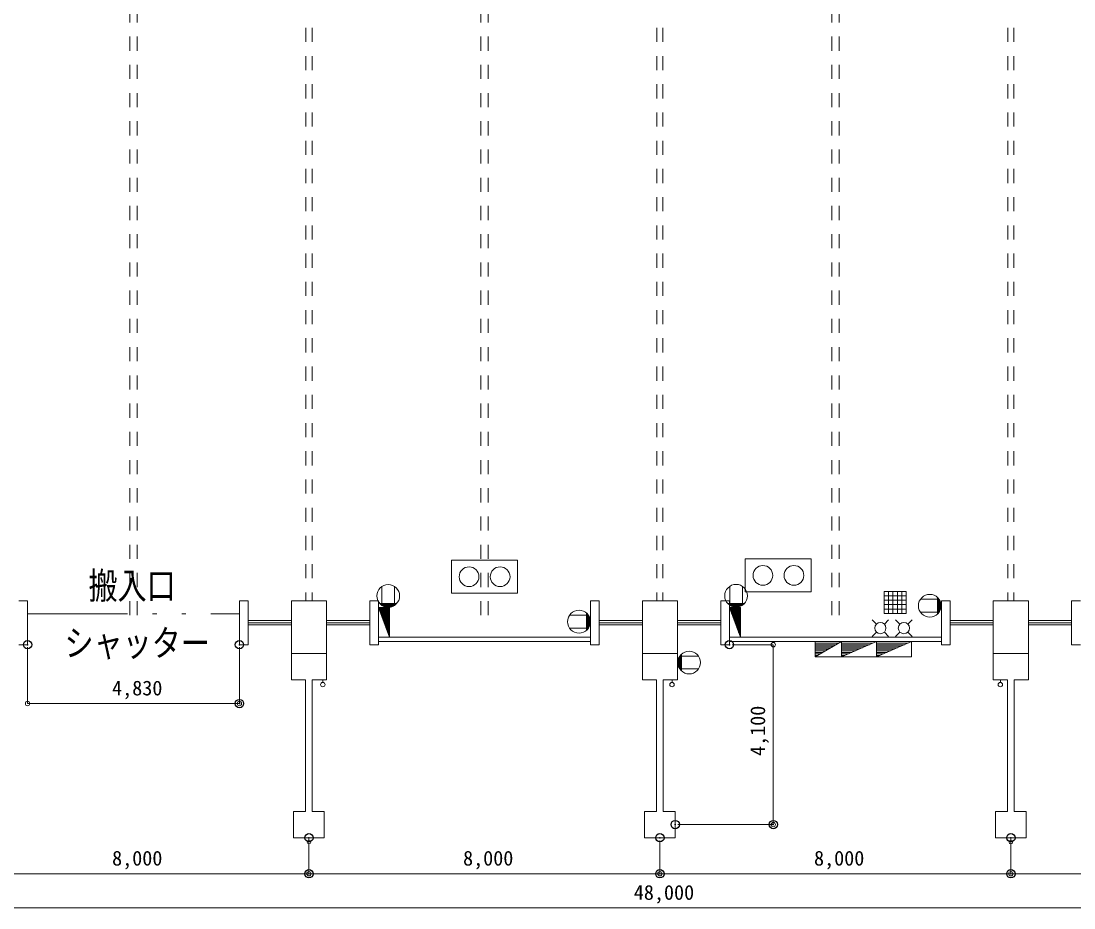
# Model space of a CAD drawing. Units: millimetres, scale not verified. Extents: x -36471 to 36210, y -29928 to 23658.
# Drawn here: x -11188 to 12812, y -29833 to -9617 of the extents above; entities that cross this region are included whole.
import ezdxf
from ezdxf.enums import TextEntityAlignment as Align

# ---------------------------------------------------------------- set-up
doc = ezdxf.new("R2010")
doc.units = ezdxf.units.MM
doc.header["$LTSCALE"] = 380
doc.header["$PDMODE"] = 32
doc.header["$PDSIZE"] = 190
doc.linetypes.add('DASHED_DOUBLE_DOTTED', pattern=[11, 6, -1.5, 0.25, -1.5, 0.25, -1.5])
doc.linetypes.add('USER1', pattern=[1.693333, 0.846667, -0.846667])
for name, color, linetype, lineweight in [('0-1_C-7', 253, 'Continuous', 18), ('0-2_6-3', 1, 'Continuous', 18), ('1-2_1-4', 8, 'Continuous', 18), ('1-4_1-1', 8, 'Continuous', 18), ('1-8_0-A', 8, 'Continuous', 18), ('1-B_0-2', 7, 'Continuous', 18), ('1-E_0', 1, 'Continuous', 18), ('2-F_0-E', 8, 'USER1', 18), ('3-0_KUTAI', 1, 'Continuous', 18)]:
    doc.layers.add(name, color=color, linetype=linetype, lineweight=lineweight)
doc.layers.add('0-4_3-4', color=3, linetype='Continuous')
doc.layers.add('1-F_Defpoints', color=5, linetype='Continuous')
doc.styles.add('ＭＳ ゴシック', font='')
doc.styles.get('ＭＳ ゴシック').set_extended_font_data('MS Gothic')

# ---------------------------------------------------------------- blocks, each defined once
blk = doc.blocks.new('_Origin')
at = {"layer": '1-E_0'}
blk.add_line((0, 0), (-380, 0), dxfattribs=at)
blk.add_circle((0, 0), 190, dxfattribs=at)

msp = doc.modelspace()

# ---------------------------------------------------------------- linework, layer by layer
at = {"layer": '0-1_C-7'}
for p, q in [((-1375.1, -21907), (-1375.1, -22657)), ((124.9, -22657), (124.9, -21907)), ((5321.7, -21877.4), (5321.7, -22627.4)), ((6821.7, -22627.4), (6821.7, -21877.4)), ((8987.5, -22719.4), (8487.5, -22719.4)), ((8587.5, -22619.4), (8587.5, -23119.4)), ((8687.5, -22619.4), (8687.5, -23119.4)), ((8787.5, -22619.4), (8787.5, -23119.4)), ((8887.5, -22619.4), (8887.5, -23119.4)), ((8987.5, -22819.4), (8487.5, -22819.4)), ((8987.5, -22919.4), (8487.5, -22919.4)), ((8987.5, -23019.4), (8487.5, -23019.4)), ((8213.2, -23267.7), (8310.5, -23365)), ((8588.2, -23267.7), (8490.8, -23365)), ((8748.3, -23267.7), (8845.6, -23365)), ((9123.3, -23267.7), (9025.9, -23365)), ((8213.2, -23642.7), (8310.5, -23545.3)), ((8588.2, -23642.7), (8490.8, -23545.3)), ((8748.3, -23642.7), (8845.6, -23545.3)), ((9123.3, -23642.7), (9025.9, -23545.3))]:
    msp.add_line(p, q, dxfattribs=at)
msp.add_lwpolyline([(8487.5, -23119.4), (8987.5, -23119.4), (8987.5, -22619.4), (8487.5, -22619.4)], close=True, dxfattribs=at)
for centre, radius in [((-975.1, -22282), 225), ((-267.1, -22282), 225), ((5721.7, -22252.4), 225), ((6429.6, -22252.4), 225), ((8400.7, -23455.2), 127.5), ((8935.8, -23455.2), 127.5)]:
    msp.add_circle(centre, radius, dxfattribs=at)
at = {"layer": '0-2_6-3', "color": 253}
for p, q in [((124.9, -21907), (-1375.1, -21907)), ((6821.7, -21877.4), (5321.7, -21877.4)), ((-1375.1, -22657), (124.9, -22657)), ((5321.7, -22627.4), (6821.7, -22627.4))]:
    msp.add_line(p, q, dxfattribs=at)
at = {"layer": '0-2_6-3'}
for p, q in [((-2964.3, -22895.3), (-2964.3, -22506.5)), ((-2672.7, -22895.3), (-2672.7, -22506.5)), ((4964.9, -22891.4), (4964.9, -22502.6)), ((5256.5, -22891.4), (5256.5, -22502.6)), ((9700.7, -22798), (9311.9, -22798)), ((9700.7, -23138.2), (9700.7, -22757.5)), ((9712.9, -22765.6), (9712.9, -23122)), ((9725, -22777.8), (9725, -23109.9)), ((-2624.1, -22895.3), (-3004.8, -22895.3)), ((-2996.7, -22907.5), (-2640.3, -22907.5)), ((-2984.6, -22919.6), (-2652.5, -22919.6)), ((-2960.3, -22939.9), (-2676.8, -22939.9)), ((-2936, -22952), (-2701.1, -22952)), ((-2737.5, -22968.2), (-2899.5, -22968.2)), ((5305.1, -22891.4), (4924.4, -22891.4)), ((4932.5, -22903.6), (5288.9, -22903.6)), ((4944.6, -22915.7), (5276.7, -22915.7)), ((4968.9, -22936), (5252.4, -22936)), ((4993.2, -22948.1), (5228.1, -22948.1)), ((5191.7, -22964.3), (5029.7, -22964.3)), ((9745.3, -22802.1), (9745.3, -23085.6)), ((9757.4, -22826.4), (9757.4, -23061.3)), ((9773.6, -23024.8), (9773.6, -22862.8)), ((1704.8, -23162.4), (1316, -23162.4)), ((1704.8, -23502.6), (1704.8, -23121.9)), ((1717, -23130), (1717, -23486.4)), ((1729.1, -23142.1), (1729.1, -23474.2)), ((1749.4, -23166.4), (1749.4, -23449.9)), ((1761.5, -23190.7), (1761.5, -23425.6)), ((1777.7, -23389.2), (1777.7, -23227.2)), ((9700.7, -23089.6), (9311.9, -23089.6)), ((1704.8, -23454), (1316, -23454)), ((3793.8, -24320.7), (3793.8, -24158.7)), ((3810, -24122.2), (3810, -24357.1)), ((3822.2, -24097.9), (3822.2, -24381.4)), ((3842.4, -24073.6), (3842.4, -24405.7)), ((3854.6, -24061.5), (3854.6, -24417.9)), ((3866.7, -24434.1), (3866.7, -24053.4)), ((3866.7, -24093.9), (4255.5, -24093.9)), ((3866.7, -24385.5), (4255.5, -24385.5))]:
    msp.add_line(p, q, dxfattribs=at)
at = {"layer": '0-2_6-3', "color": 4}
for p, q in [((-2790.1, -22987), (-3040.1, -22987)), ((-2790.1, -23662), (-3040.1, -22987)), ((-3030.1, -22987), (-3030.1, -23014)), ((-3010.1, -22987), (-3010.1, -23068)), ((-2990.1, -22987), (-2990.1, -23122)), ((-2970.1, -22987), (-2970.1, -23176)), ((-2950.1, -22987), (-2950.1, -23230)), ((-2930.1, -22987), (-2930.1, -23284)), ((-2910.1, -22987), (-2910.1, -23338)), ((-2890.1, -22987), (-2890.1, -23392)), ((-2870.1, -22987), (-2870.1, -23446)), ((-2850.1, -22987), (-2850.1, -23500)), ((-2830.1, -22987), (-2830.1, -23554)), ((-2810.1, -22987), (-2810.1, -23608)), ((-2790.1, -23662), (-2790.1, -22987)), ((5209.9, -22987), (4959.9, -22987)), ((5209.9, -23662), (4959.9, -22987)), ((4969.9, -22987), (4969.9, -23014)), ((4989.9, -22987), (4989.9, -23068)), ((5009.9, -22987), (5009.9, -23122)), ((5029.9, -22987), (5029.9, -23176)), ((5049.9, -22987), (5049.9, -23230)), ((5069.9, -22987), (5069.9, -23284)), ((5089.9, -22987), (5089.9, -23338)), ((5109.9, -22987), (5109.9, -23392)), ((5129.9, -22987), (5129.9, -23446)), ((5149.9, -22987), (5149.9, -23500)), ((5169.9, -22987), (5169.9, -23554)), ((5189.9, -22987), (5189.9, -23608)), ((5209.9, -23662), (5209.9, -22987))]:
    msp.add_line(p, q, dxfattribs=at)
at = {"layer": '0-2_6-3', "color": 8}
for p, q in [((6911.7, -24112), (7511.7, -23762)), ((6911.7, -23797), (7451.7, -23797)), ((6911.7, -23832), (7391.7, -23832)), ((6911.7, -23867), (7331.7, -23867)), ((6911.7, -23902), (7271.7, -23902)), ((6911.7, -23937), (7211.7, -23937)), ((6911.7, -23972), (7151.7, -23972)), ((7511.7, -24112), (8311.7, -23762)), ((7511.7, -23797), (8231.7, -23797)), ((7511.7, -23832), (8151.7, -23832)), ((7511.7, -23867), (8071.7, -23867)), ((7511.7, -23902), (7991.7, -23902)), ((7511.7, -23937), (7911.7, -23937)), ((7511.7, -23972), (7831.7, -23972)), ((8311.7, -24112), (9111.7, -23762)), ((8311.7, -23797), (9031.7, -23797)), ((8311.7, -23832), (8951.7, -23832)), ((8311.7, -23867), (8871.7, -23867)), ((8311.7, -23902), (8791.7, -23902)), ((8311.7, -23937), (8711.7, -23937)), ((8311.7, -23972), (8631.7, -23972)), ((6911.7, -24007), (7091.7, -24007)), ((6911.7, -24042), (7031.7, -24042)), ((6911.7, -24077), (6971.7, -24077)), ((7511.7, -24007), (7751.7, -24007)), ((7511.7, -24042), (7671.7, -24042)), ((7511.7, -24077), (7591.7, -24077)), ((8311.7, -24007), (8551.7, -24007)), ((8311.7, -24042), (8471.7, -24042)), ((8311.7, -24077), (8391.7, -24077))]:
    msp.add_line(p, q, dxfattribs=at)
at = {"layer": '0-2_6-3', "color": 4}
for points in [[(-3040.1, -22987), (-3040.1, -23662), (-2790.1, -23662)], [(4959.9, -22987), (4959.9, -23662), (5209.9, -23662)]]:
    msp.add_lwpolyline(points, dxfattribs=at)
at = {"layer": '0-2_6-3', "color": 8}
for points in [[(6911.7, -24112), (7511.7, -24112), (7511.7, -23762), (6911.7, -23762)], [(7511.7, -24112), (8311.7, -24112), (8311.7, -23762), (7511.7, -23762)], [(8311.7, -24112), (9111.7, -24112), (9111.7, -23762), (8311.7, -23762)]]:
    msp.add_lwpolyline(points, close=True, dxfattribs=at)
at = {"layer": '0-2_6-3'}
for centre in [(-2818.5, -22721.2), (5110.7, -22717.3), (9526.6, -22943.8), (1530.7, -23308.2), (4040.9, -24239.7)]:
    msp.add_circle(centre, 259.2, dxfattribs=at)
at = {"layer": '1-2_1-4'}
for p, q in [((-5025.1, -24032), (-5025.1, -24632)), ((-5025.1, -24032), (-4225.1, -24032)), ((-4225.1, -24032), (-4225.1, -24632)), ((2974.9, -24032), (2974.9, -24632)), ((2974.9, -24032), (3774.9, -24032)), ((3774.9, -24032), (3774.9, -24632)), ((10974.9, -24032), (10974.9, -24632)), ((10974.9, -24032), (11774.9, -24032)), ((11774.9, -24032), (11774.9, -24632)), ((-4700.1, -24632), (-5025.1, -24632)), ((-4700.1, -27632), (-4700.1, -24632)), ((-4550.1, -27632), (-4550.1, -24632)), ((-4225.1, -24632), (-4550.1, -24632)), ((3299.9, -24632), (2974.9, -24632)), ((3299.9, -27632), (3299.9, -24632)), ((3449.9, -27632), (3449.9, -24632)), ((3774.9, -24632), (3449.9, -24632)), ((11299.9, -24632), (10974.9, -24632)), ((11299.9, -27632), (11299.9, -24632)), ((11449.9, -27632), (11449.9, -24632)), ((11774.9, -24632), (11449.9, -24632)), ((-4975.1, -28232), (-4975.1, -27632)), ((-4975.1, -27632), (-4700.1, -27632)), ((-4550.1, -27632), (-4275.1, -27632)), ((-4275.1, -27632), (-4275.1, -28232)), ((3024.9, -28232), (3024.9, -27632)), ((3024.9, -27632), (3299.9, -27632)), ((3449.9, -27632), (3724.9, -27632)), ((3724.9, -27632), (3724.9, -28232)), ((11024.9, -28232), (11024.9, -27632)), ((11024.9, -27632), (11299.9, -27632)), ((11449.9, -27632), (11724.9, -27632)), ((11724.9, -27632), (11724.9, -28232)), ((-4975.1, -28232), (-4275.1, -28232)), ((3024.9, -28232), (3724.9, -28232)), ((11024.9, -28232), (11724.9, -28232))]:
    msp.add_line(p, q, dxfattribs=at)
at = {"layer": '1-4_1-1'}
for p, q in [((-6010.1, -23382), (-5025.1, -23382)), ((-4225.1, -23382), (-3240.1, -23382)), ((1989.9, -23382), (2974.9, -23382)), ((3774.9, -23382), (4759.9, -23382)), ((9989.9, -23382), (10974.9, -23382)), ((11774.9, -23382), (12759.9, -23382))]:
    msp.add_line(p, q, dxfattribs=at)
at = {"layer": '1-8_0-A', "color": 7, "linetype": 'DASHED_DOUBLE_DOTTED'}
msp.add_line((-11040.1, -23132), (-6210.1, -23132), dxfattribs=at)
at = {"layer": '1-8_0-A'}
for p, q in [((-6010.1, -23332), (-5025.1, -23332)), ((-4225.1, -23332), (-3240.1, -23332)), ((1989.9, -23332), (2974.9, -23332)), ((3774.9, -23332), (4759.9, -23332)), ((9989.9, -23332), (10974.9, -23332)), ((11774.9, -23332), (12759.9, -23332)), ((-4309.3, -24692), (-4309.3, -24632)), ((3650.5, -24692), (3650.5, -24632)), ((11134.9, -24692), (11134.9, -24632)), ((-4625.1, -28292), (-4625.1, -28232)), ((11374.9, -28292), (11374.9, -28232))]:
    msp.add_line(p, q, dxfattribs=at)
for centre, radius in [((-4309.3, -24742), 50), ((3650.5, -24742), 50), ((11134.9, -24742), 50), ((-4625.1, -28332), 40), ((11374.9, -28332), 40)]:
    msp.add_circle(centre, radius, dxfattribs=at)
at = {"layer": '1-B_0-2'}
for p, q in [((-11240.1, -22832), (-11040.1, -22832)), ((-11040.1, -23832), (-11040.1, -22832)), ((-6210.1, -22832), (-6010.1, -22832)), ((-6210.1, -22832), (-6210.1, -23832)), ((-6010.1, -22832), (-6010.1, -23832)), ((-3240.1, -23832), (-3240.1, -22832)), ((-3240.1, -22832), (-3040.1, -22832)), ((-3040.1, -23832), (-3040.1, -22832)), ((1789.9, -22832), (1989.9, -22832)), ((1789.9, -22832), (1789.9, -23832)), ((1989.9, -22832), (1989.9, -23832)), ((4759.9, -23832), (4759.9, -22832)), ((4759.9, -22832), (4959.9, -22832)), ((4959.9, -23832), (4959.9, -22832)), ((9789.9, -22832), (9989.9, -22832)), ((9789.9, -22832), (9789.9, -23832)), ((9989.9, -22832), (9989.9, -23832)), ((12759.9, -23832), (12759.9, -22832)), ((12759.9, -22832), (12959.9, -22832)), ((-6010.1, -23282), (-5025.1, -23282)), ((-4225.1, -23282), (-3240.1, -23282)), ((1989.9, -23282), (2974.9, -23282)), ((3774.9, -23282), (4759.9, -23282)), ((9989.9, -23282), (10974.9, -23282)), ((11774.9, -23282), (12759.9, -23282)), ((-3040.1, -23662), (1789.9, -23662)), ((4959.9, -23662), (9789.9, -23662))]:
    msp.add_line(p, q, dxfattribs=at)
at = {"layer": '1-B_0-2', "color": 8}
for p, q in [((-11240.1, -23832), (-11040.1, -23832)), ((-6210.1, -23832), (-6010.1, -23832)), ((-3240.1, -23832), (-3040.1, -23832)), ((-3040.1, -23762), (1789.9, -23762)), ((1789.9, -23832), (1989.9, -23832)), ((4759.9, -23832), (4959.9, -23832)), ((4959.9, -23762), (9789.9, -23762)), ((9789.9, -23832), (9989.9, -23832)), ((12759.9, -23832), (12959.9, -23832)), ((-5025.1, -24032), (-4225.1, -24032)), ((2974.9, -24032), (3774.9, -24032)), ((10974.9, -24032), (11774.9, -24032))]:
    msp.add_line(p, q, dxfattribs=at)
at = {"layer": '1-B_0-2'}
for points in [[(-4225.1, -24032), (-4225.1, -22832), (-5025.1, -22832), (-5025.1, -24032)], [(3774.9, -24032), (3774.9, -22832), (2974.9, -22832), (2974.9, -24032)], [(11774.9, -24032), (11774.9, -22832), (10974.9, -22832), (10974.9, -24032)]]:
    msp.add_lwpolyline(points, dxfattribs=at)
at = {"layer": '1-F_Defpoints'}
for p in [(-11040.1, -23832), (-6210.1, -23832), (4959.9, -23832), (-6210.1, -25173.8), (3724.9, -27932), (5959.2, -27932), (-4625.1, -28232), (3374.9, -28232), (11374.9, -28232), (-4625.1, -29052.9), (3374.9, -29052.9), (11374.9, -29052.9)]:
    msp.add_point(p, dxfattribs=at)
at = {"layer": '2-F_0-E'}
for p, q in [((-4695.1, 15968), (-4695.1, -22832)), ((-4555.1, 15968), (-4555.1, -22832)), ((3304.9, 15968), (3304.9, -22832)), ((3444.9, 15968), (3444.9, -22832)), ((11304.9, 15968), (11304.9, -22832)), ((11444.9, 15968), (11444.9, -22832)), ((-8707.4, -23162), (-8707.4, -3432)), ((-8542.8, -23162), (-8542.8, -3432)), ((-707.4, -23162), (-707.4, -3432)), ((-542.8, -23162), (-542.8, -3432)), ((7292.6, -23162), (7292.6, -3432)), ((7457.2, -23162), (7457.2, -3432))]:
    msp.add_line(p, q, dxfattribs=at)
at = {"layer": '3-0_KUTAI'}
for p, q in [((-11040.1, -23892), (-11040.1, -25173.8)), ((-6210.1, -23892), (-6210.1, -25173.8)), ((5019.9, -23832), (5959.2, -23832)), ((5959.2, -23932), (5959.2, -27832)), ((-10940.1, -25173.8), (-6310.1, -25173.8)), ((3784.9, -27932), (5959.2, -27932)), ((-4625.1, -28292), (-4625.1, -29052.9)), ((3374.9, -28292), (3374.9, -29052.9)), ((3374.9, -28292), (3374.9, -29052.9)), ((11374.9, -28292), (11374.9, -29052.9)), ((11374.9, -28292), (11374.9, -29052.9)), ((-4625.1, -28992.9), (-4625.1, -29052.9)), ((-12525.1, -29052.9), (-4725.1, -29052.9)), ((-4525.1, -29052.9), (3274.9, -29052.9)), ((3474.9, -29052.9), (11274.9, -29052.9)), ((11474.9, -29052.9), (19274.9, -29052.9)), ((-20525.1, -29832.8), (27274.9, -29832.8))]:
    msp.add_line(p, q, dxfattribs=at)

# ---------------------------------------------------------------- block references
at = {"layer": '3-0_KUTAI', "xscale": 0.2631579, "yscale": 0.2631579}
for p, rotation in [((5959.2, -23832), 90), ((-11040.1, -25173.8), 180), ((5959.2, -27932), 270), ((-4625.1, -29052.9), 180), ((3374.9, -29052.9), 180), ((11374.9, -29052.9), 180)]:
    msp.add_blockref('_Origin', p, dxfattribs=dict(at, rotation=rotation))
for p in [(-6210.1, -25173.8), (-4625.1, -29052.9), (3374.9, -29052.9), (11374.9, -29052.9)]:
    msp.add_blockref('_Origin', p, dxfattribs=at)

# ---------------------------------------------------------------- texts
at = {"layer": '0-4_3-4', "style": 'ＭＳ ゴシック', "width": 0.8}
for s, p in [('搬入口', (-9650.7, -22971.9)), ('シャッター', (-10196.2, -24279))]:
    msp.add_text(s, height=607.3, dxfattribs=at).set_placement(p, align=Align.BOTTOM_LEFT)
at = {"layer": '3-0_KUTAI', "color": 3, "style": 'ＭＳ ゴシック'}
for s, p in [('4,830', (-9112.6, -25089.3)), ('8,000', (-9112.6, -28968.4)), ('8,000', (-1112.6, -28968.4)), ('8,000', (6887.4, -28968.4)), ('48,000', (2779.1, -29748.3))]:
    msp.add_text(s, height=337.1, dxfattribs=at).set_placement(p, align=Align.BOTTOM_LEFT)
msp.add_text('4,100', height=337.1, rotation=90, dxfattribs=at).set_placement((5874.7, -26369.5), align=Align.BOTTOM_LEFT)

doc.saveas('drawing.dxf')
